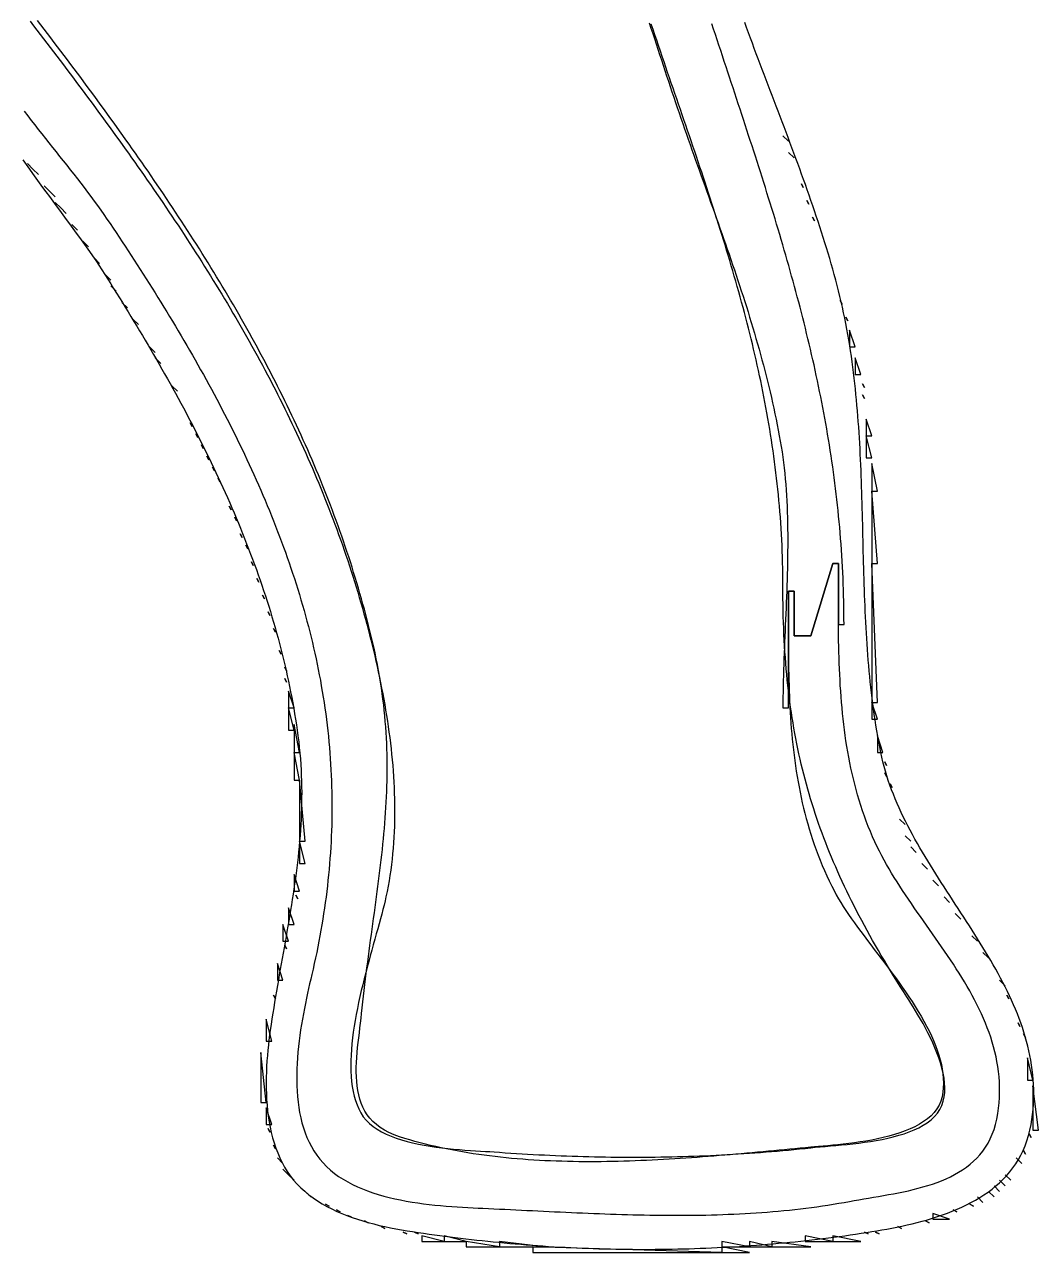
# Model space of a CAD drawing. Extents: x 0 to 2380, y 238 to 1416.
# Drawn here: x 1892.6 to 2075.1, y 248.7 to 469.7 of the extents above; entities that cross this region are included whole.
import ezdxf

# ---------------------------------------------------------------- set-up
doc = ezdxf.new("R2010")
doc.units = 0
doc.header["$MEASUREMENT"] = 0
for name, color, linetype in [('C117', 117, 'Continuous'), ('C157', 157, 'Continuous'), ('C167', 167, 'Continuous'), ('C18', 18, 'Continuous'), ('C187', 187, 'Continuous'), ('C197', 197, 'Continuous'), ('C250', 250, 'Continuous'), ('C251', 251, 'Continuous'), ('C252', 252, 'Continuous'), ('C253', 253, 'Continuous'), ('C254', 254, 'Continuous'), ('C27', 27, 'Continuous'), ('C39', 39, 'Continuous')]:
    doc.layers.add(name, color=color, linetype=linetype)

msp = doc.modelspace()

# ---------------------------------------------------------------- linework, layer by layer
at = {"layer": 'C117'}
for points in [[(1941.4, 312.98), (1941.73, 312.32), (1941.4, 312.98)], [(1936.07, 274.65), (1936.07, 271.65), (1937.07, 271.65), (1936.07, 274.65)]]:
    msp.add_lwpolyline(points, dxfattribs=at)
at = {"layer": 'C157'}
msp.add_lwpolyline([(2034.4, 434.99), (2034.73, 434.32), (2034.4, 434.99)], dxfattribs=at)
at = {"layer": 'C167'}
msp.add_lwpolyline([(1942.07, 322.65), (1942.07, 318.65), (1943.07, 318.65), (1942.07, 322.65)], dxfattribs=at)
at = {"layer": 'C18'}
for points in [[(2073.74, 271.65), (2073.89, 272.58), (2074.01, 273.5), (2074.1, 274.41), (2074.17, 275.32), (2074.21, 276.22), (2074.23, 277.11), (2074.22, 278), (2074.19, 278.89), (2074.14, 279.77), (2074.06, 280.64), (2073.96, 281.51), (2073.84, 282.37), (2073.7, 283.23), (2073.54, 284.09), (2073.36, 284.94), (2073.16, 285.78), (2072.94, 286.63), (2072.7, 287.46), (2072.45, 288.3), (2072.17, 289.13), (2071.89, 289.95), (2071.58, 290.77), (2071.27, 291.59), (2070.93, 292.41), (2070.59, 293.22), (2070.23, 294.03), (2069.85, 294.83), (2069.47, 295.64), (2069.07, 296.44), (2068.66, 297.24), (2068.25, 298.03), (2067.82, 298.83), (2067.38, 299.62), (2066.93, 300.41), (2066.48, 301.2), (2066.02, 301.98), (2065.55, 302.77), (2065.08, 303.55), (2064.59, 304.33), (2064.11, 305.11), (2063.62, 305.89), (2063.12, 306.67), (2062.63, 307.45), (2062.12, 308.23), (2061.62, 309), (2061.12, 309.78), (2060.61, 310.56), (2060.1, 311.33), (2059.6, 312.11), (2059.09, 312.88), (2058.59, 313.66), (2058.08, 314.44), (2057.58, 315.22), (2057.08, 316), (2056.59, 316.78), (2056.1, 317.56), (2055.61, 318.34), (2055.13, 319.12), (2054.66, 319.91), (2054.19, 320.69), (2053.73, 321.48), (2053.27, 322.27), (2052.83, 323.06), (2052.39, 323.85), (2051.96, 324.65), (2051.55, 325.45), (2051.14, 326.25), (2050.74, 327.05), (2050.36, 327.86), (2049.99, 328.67), (2049.63, 329.48), (2049.28, 330.3), (2048.95, 331.11), (2048.63, 331.94), (2048.33, 332.76), (2048.04, 333.59), (2047.77, 334.42), (2047.52, 335.26), (2047.28, 336.1), (2047.06, 336.95), (2046.86, 337.8), (2046.68, 338.65), (2046.49, 339.63), (2046.31, 340.61), (2046.14, 341.58), (2045.97, 342.56), (2045.81, 343.54), (2045.66, 344.51), (2045.52, 345.49), (2045.38, 346.47), (2045.25, 347.44), (2045.13, 348.42), (2045.01, 349.39), (2044.9, 350.37), (2044.8, 351.35), (2044.7, 352.32), (2044.61, 353.3), (2044.52, 354.27), (2044.44, 355.25), (2044.36, 356.23), (2044.29, 357.2), (2044.22, 358.18), (2044.16, 359.15), (2044.1, 360.13), (2044.04, 361.1), (2043.99, 362.08), (2043.94, 363.06), (2043.9, 364.03), (2043.85, 365.01), (2043.81, 365.98), (2043.78, 366.96), (2043.74, 367.93), (2043.71, 368.91), (2043.68, 369.88), (2043.65, 370.86), (2043.62, 371.84), (2043.59, 372.81), (2043.57, 373.79), (2043.54, 374.76), (2043.52, 375.74), (2043.5, 376.71), (2043.47, 377.69), (2043.45, 378.67), (2043.43, 379.64), (2043.4, 380.62), (2043.38, 381.59), (2043.35, 382.57), (2043.32, 383.55), (2043.3, 384.52), (2043.27, 385.5), (2043.23, 386.47), (2043.2, 387.45), (2043.16, 388.43), (2043.13, 389.4), (2043.09, 390.38), (2043.04, 391.36), (2043, 392.33), (2042.95, 393.31), (2042.89, 394.29), (2042.83, 395.26), (2042.77, 396.24), (2042.71, 397.22), (2042.64, 398.2), (2042.56, 399.17), (2042.49, 400.15), (2042.4, 401.13), (2042.31, 402.11), (2042.22, 403.09), (2042.12, 404.07), (2042.01, 405.04), (2041.9, 406.02), (2041.78, 407), (2041.66, 407.98), (2041.52, 408.96), (2041.39, 409.94), (2041.24, 410.92), (2041.09, 411.9), (2040.92, 412.88), (2040.76, 413.86), (2040.58, 414.84), (2040.39, 415.82), (2040.2, 416.8), (2040, 417.78), (2039.79, 418.76), (2039.57, 419.74), (2039.34, 420.72), (2039.1, 421.71), (2038.85, 422.69), (2038.59, 423.67), (2038.32, 424.65), (2038.05, 425.61), (2037.78, 426.57), (2037.49, 427.52), (2037.21, 428.48), (2036.92, 429.44), (2036.62, 430.39), (2036.32, 431.34), (2036.02, 432.3), (2035.71, 433.25), (2035.4, 434.2), (2035.08, 435.15), (2034.76, 436.1), (2034.44, 437.05), (2034.11, 438), (2033.78, 438.95), (2033.45, 439.89), (2033.11, 440.84), (2032.77, 441.79), (2032.43, 442.73), (2032.09, 443.68), (2031.74, 444.62), (2031.39, 445.57), (2031.04, 446.51), (2030.69, 447.45), (2030.34, 448.4), (2029.99, 449.34), (2029.63, 450.28), (2029.27, 451.22), (2028.92, 452.17), (2028.56, 453.11), (2028.2, 454.05), (2027.84, 454.99), (2027.48, 455.93), (2027.12, 456.87), (2026.77, 457.81), (2026.41, 458.75), (2026.05, 459.7), (2025.69, 460.64), (2025.34, 461.58), (2024.98, 462.52), (2024.63, 463.46), (2024.28, 464.4), (2023.92, 465.34), (2023.57, 466.28), (2023.23, 467.22), (2022.88, 468.17), (2022.54, 469.11), (2022.2, 470.05)], [(1892.27, 445.31), (1892.85, 444.48), (1893.43, 443.65), (1894.02, 442.82), (1894.62, 441.99), (1895.21, 441.16), (1895.82, 440.34), (1896.42, 439.52), (1897.03, 438.69), (1897.63, 437.87), (1898.24, 437.05), (1898.85, 436.23), (1899.46, 435.41), (1900.07, 434.59), (1900.67, 433.77), (1901.28, 432.95), (1901.87, 432.13), (1902.47, 431.31), (1903.06, 430.49), (1903.65, 429.66), (1904.23, 428.83), (1904.8, 428), (1905.37, 427.17), (1905.92, 426.33), (1906.47, 425.49), (1907.01, 424.65)], [(1907.01, 424.65), (1907.54, 423.82), (1908.07, 422.98), (1908.6, 422.14), (1909.12, 421.31), (1909.64, 420.46), (1910.17, 419.62), (1910.69, 418.78), (1911.21, 417.93), (1911.72, 417.08), (1912.24, 416.23), (1912.75, 415.38), (1913.27, 414.53), (1913.78, 413.67), (1914.28, 412.82), (1914.79, 411.96), (1915.29, 411.1), (1915.8, 410.24), (1916.3, 409.38), (1916.79, 408.51), (1917.29, 407.64), (1917.78, 406.78), (1918.27, 405.91), (1918.76, 405.03), (1919.24, 404.16), (1919.73, 403.28), (1920.21, 402.41), (1920.68, 401.53), (1921.16, 400.65), (1921.63, 399.77), (1922.09, 398.88), (1922.56, 398), (1923.02, 397.11), (1923.48, 396.22), (1923.93, 395.33), (1924.38, 394.44), (1924.83, 393.54), (1925.27, 392.64), (1925.71, 391.75), (1926.15, 390.85), (1926.58, 389.95), (1927.01, 389.04), (1927.43, 388.14), (1927.85, 387.23), (1928.26, 386.32), (1928.68, 385.41), (1929.08, 384.5), (1929.49, 383.59), (1929.88, 382.67), (1930.28, 381.76), (1930.67, 380.84), (1931.05, 379.92), (1931.43, 378.99), (1931.81, 378.07), (1932.18, 377.14), (1932.54, 376.22), (1932.9, 375.29), (1933.26, 374.36), (1933.61, 373.42), (1933.95, 372.49), (1934.29, 371.55), (1934.63, 370.62), (1934.95, 369.68), (1935.28, 368.73), (1935.6, 367.79), (1935.91, 366.85), (1936.21, 365.9), (1936.51, 364.95), (1936.81, 364), (1937.1, 363.05), (1937.38, 362.09), (1937.65, 361.14), (1937.92, 360.18), (1938.19, 359.22), (1938.44, 358.26), (1938.7, 357.3), (1938.94, 356.34), (1939.18, 355.37), (1939.41, 354.4), (1939.63, 353.43), (1939.85, 352.46), (1940.06, 351.49), (1940.27, 350.51), (1940.46, 349.54), (1940.65, 348.56), (1940.84, 347.58), (1941.01, 346.6), (1941.18, 345.61), (1941.34, 344.63), (1941.49, 343.64), (1941.64, 342.65)], [(1941.64, 342.65), (1941.78, 341.61), (1941.91, 340.58), (1942.02, 339.55), (1942.12, 338.52), (1942.21, 337.51), (1942.28, 336.49), (1942.34, 335.48), (1942.38, 334.48), (1942.41, 333.48), (1942.44, 332.48), (1942.45, 331.49), (1942.44, 330.5), (1942.43, 329.52), (1942.41, 328.53), (1942.38, 327.55), (1942.33, 326.58), (1942.28, 325.61), (1942.22, 324.63), (1942.15, 323.67), (1942.07, 322.7), (1941.98, 321.73), (1941.89, 320.77), (1941.79, 319.81), (1941.68, 318.85), (1941.56, 317.89), (1941.44, 316.93), (1941.32, 315.98), (1941.18, 315.02), (1941.04, 314.06), (1940.9, 313.11), (1940.75, 312.15), (1940.6, 311.19), (1940.45, 310.23), (1940.29, 309.28), (1940.13, 308.32), (1939.96, 307.36), (1939.79, 306.4), (1939.63, 305.43), (1939.45, 304.47), (1939.28, 303.5), (1939.11, 302.53), (1938.94, 301.56), (1938.76, 300.59), (1938.59, 299.62), (1938.42, 298.64), (1938.25, 297.66), (1938.07, 296.67), (1937.91, 295.68), (1937.74, 294.69), (1937.57, 293.69), (1937.41, 292.69), (1937.25, 291.69), (1937.1, 290.68), (1936.94, 289.67), (1936.8, 288.65)], [(1936.8, 288.65), (1936.68, 287.78), (1936.56, 286.88), (1936.46, 285.96), (1936.36, 285.03), (1936.28, 284.08), (1936.2, 283.12), (1936.14, 282.14), (1936.1, 281.16), (1936.07, 280.17), (1936.06, 279.17), (1936.07, 278.16), (1936.09, 277.16), (1936.14, 276.16), (1936.22, 275.15), (1936.31, 274.15), (1936.44, 273.16), (1936.59, 272.18), (1936.76, 271.2), (1936.97, 270.24), (1937.21, 269.29), (1937.48, 268.36), (1937.79, 267.44), (1938.13, 266.55), (1938.5, 265.67), (1938.92, 264.82), (1939.37, 264), (1939.86, 263.2), (1940.4, 262.43), (1940.98, 261.69), (1941.6, 260.99), (1942.28, 260.31), (1942.99, 259.66), (1943.74, 259.05), (1944.51, 258.47), (1945.31, 257.92), (1946.13, 257.41), (1946.98, 256.93), (1947.86, 256.48), (1948.75, 256.05), (1949.66, 255.66), (1950.59, 255.29), (1951.53, 254.94), (1952.48, 254.62), (1953.45, 254.32), (1954.43, 254.04), (1955.42, 253.78), (1956.41, 253.53), (1957.41, 253.31), (1958.41, 253.1), (1959.42, 252.9), (1960.42, 252.72), (1961.42, 252.55), (1962.42, 252.4), (1963.41, 252.25), (1964.4, 252.11), (1965.37, 251.97), (1966.34, 251.85), (1967.29, 251.72), (1968.23, 251.6), (1969.16, 251.49), (1970.07, 251.37), (1971.04, 251.25), (1972.02, 251.12), (1972.99, 251.01), (1973.97, 250.89), (1974.96, 250.78), (1975.94, 250.68), (1976.93, 250.58), (1977.91, 250.48), (1978.9, 250.38), (1979.9, 250.29), (1980.89, 250.2), (1981.88, 250.12), (1982.88, 250.04), (1983.88, 249.96), (1984.88, 249.89), (1985.88, 249.82), (1986.88, 249.75), (1987.88, 249.69), (1988.89, 249.63), (1989.89, 249.58), (1990.9, 249.53), (1991.91, 249.48), (1992.91, 249.44), (1993.92, 249.4), (1994.93, 249.36), (1995.94, 249.33), (1996.96, 249.3), (1997.97, 249.28), (1998.98, 249.26), (1999.99, 249.24), (2001.01, 249.23), (2002.02, 249.22), (2003.04, 249.21), (2004.05, 249.21), (2005.06, 249.21), (2006.08, 249.22), (2007.09, 249.23), (2008.11, 249.24), (2009.12, 249.25), (2010.14, 249.28), (2011.15, 249.3), (2012.17, 249.33), (2013.18, 249.36), (2014.19, 249.4), (2015.21, 249.44), (2016.22, 249.48), (2017.23, 249.53), (2018.24, 249.58), (2019.25, 249.63), (2020.26, 249.69), (2021.27, 249.75), (2022.28, 249.82), (2023.29, 249.89), (2024.29, 249.96), (2025.3, 250.04), (2026.3, 250.12), (2027.3, 250.21), (2028.3, 250.3), (2029.3, 250.39), (2030.3, 250.49), (2031.3, 250.59), (2032.29, 250.69), (2033.29, 250.8), (2034.28, 250.91), (2035.27, 251.03), (2036.26, 251.15), (2037.25, 251.27), (2038.23, 251.4), (2039.21, 251.53), (2040.2, 251.67), (2041.17, 251.81), (2042.15, 251.95), (2043.13, 252.1), (2044.1, 252.25), (2045.07, 252.41), (2045.95, 252.55), (2046.85, 252.71), (2047.75, 252.87), (2048.66, 253.04), (2049.57, 253.22), (2050.49, 253.41), (2051.41, 253.61), (2052.33, 253.83), (2053.25, 254.05), (2054.16, 254.29), (2055.08, 254.55), (2055.99, 254.82), (2056.89, 255.1), (2057.78, 255.41), (2058.67, 255.73), (2059.54, 256.07), (2060.41, 256.42), (2061.26, 256.8), (2062.09, 257.2), (2062.91, 257.62), (2063.71, 258.06), (2064.5, 258.52), (2065.26, 259.01), (2066, 259.52), (2066.72, 260.06), (2067.41, 260.62), (2068.08, 261.21), (2068.71, 261.83), (2069.32, 262.47), (2069.91, 263.15), (2070.45, 263.85), (2070.97, 264.58), (2071.45, 265.35), (2071.9, 266.15), (2072.3, 266.98), (2072.67, 267.84), (2073, 268.74), (2073.29, 269.68), (2073.54, 270.64), (2073.74, 271.65)]]:
    msp.add_lwpolyline(points, dxfattribs=at)
at = {"layer": 'C187'}
msp.add_lwpolyline([(2044.07, 395.65), (2044.07, 391.65), (2045.07, 391.65), (2044.07, 395.65)], dxfattribs=at)
at = {"layer": 'C197'}
msp.add_lwpolyline([(1946.73, 257.32), (1947.4, 256.98), (1946.73, 257.32)], dxfattribs=at)
at = {"layer": 'C250'}
for points in [[(1893.58, 470.24), (1894.18, 469.45), (1894.79, 468.67), (1895.39, 467.88), (1895.99, 467.1), (1896.58, 466.31), (1897.18, 465.53), (1897.78, 464.74), (1898.38, 463.95), (1898.97, 463.17), (1899.57, 462.38), (1900.16, 461.59), (1900.76, 460.8), (1901.35, 460.01), (1901.94, 459.22), (1902.53, 458.43), (1903.12, 457.64), (1903.71, 456.85), (1904.3, 456.05), (1904.89, 455.26), (1905.47, 454.47), (1906.06, 453.67), (1906.64, 452.87), (1907.22, 452.08), (1907.8, 451.28), (1908.38, 450.48), (1908.96, 449.69), (1909.54, 448.89), (1910.11, 448.09), (1910.69, 447.29), (1911.26, 446.48), (1911.83, 445.68), (1912.4, 444.88), (1912.97, 444.07), (1913.53, 443.27), (1914.1, 442.46), (1914.66, 441.65), (1915.22, 440.85), (1915.78, 440.04), (1916.34, 439.23), (1916.89, 438.41), (1917.45, 437.6), (1918, 436.79), (1918.55, 435.97), (1919.1, 435.16), (1919.64, 434.34), (1920.19, 433.52), (1920.73, 432.7), (1921.27, 431.88), (1921.8, 431.06), (1922.34, 430.24), (1922.87, 429.41), (1923.4, 428.59), (1923.93, 427.76), (1924.46, 426.93), (1924.98, 426.1), (1925.5, 425.27), (1926.02, 424.44), (1926.54, 423.61), (1927.05, 422.77), (1927.56, 421.94), (1928.07, 421.1), (1928.58, 420.26), (1929.08, 419.42), (1929.58, 418.58), (1930.08, 417.73), (1930.57, 416.89), (1931.07, 416.04), (1931.56, 415.19), (1932.04, 414.34), (1932.53, 413.49), (1933.01, 412.64), (1933.49, 411.78), (1933.96, 410.92), (1934.43, 410.07), (1934.9, 409.21), (1935.37, 408.34), (1935.83, 407.48), (1936.29, 406.62), (1936.75, 405.75), (1937.2, 404.88), (1937.65, 404.01), (1938.09, 403.14), (1938.54, 402.26), (1938.98, 401.39), (1939.41, 400.51), (1939.85, 399.63), (1940.28, 398.75), (1940.7, 397.86), (1941.12, 396.98), (1941.54, 396.09), (1941.96, 395.2), (1942.37, 394.31), (1942.78, 393.41), (1943.18, 392.52), (1943.58, 391.62), (1943.98, 390.72), (1944.37, 389.82), (1944.76, 388.91), (1945.14, 388.01), (1945.52, 387.1), (1945.9, 386.19), (1946.27, 385.28), (1946.64, 384.36), (1947, 383.44), (1947.36, 382.52), (1947.72, 381.6), (1948.07, 380.68), (1948.42, 379.75), (1948.76, 378.82), (1949.1, 377.89), (1949.44, 376.96), (1949.77, 376.02), (1950.09, 375.08), (1950.42, 374.14), (1950.73, 373.2), (1951.05, 372.25), (1951.35, 371.3), (1951.66, 370.35), (1951.96, 369.4), (1952.25, 368.44), (1952.54, 367.48), (1952.82, 366.52), (1953.1, 365.56), (1953.38, 364.59), (1953.65, 363.62), (1953.92, 362.65), (1954.17, 361.72), (1954.41, 360.78), (1954.66, 359.84), (1954.9, 358.89), (1955.13, 357.94), (1955.36, 356.98), (1955.59, 356.02), (1955.81, 355.06), (1956.03, 354.1), (1956.24, 353.13), (1956.45, 352.15), (1956.65, 351.18), (1956.84, 350.2), (1957.03, 349.22), (1957.22, 348.24), (1957.39, 347.25), (1957.56, 346.27), (1957.72, 345.28), (1957.88, 344.29), (1958.02, 343.29), (1958.16, 342.3), (1958.3, 341.31), (1958.42, 340.31), (1958.53, 339.31), (1958.64, 338.31), (1958.74, 337.32), (1958.83, 336.32), (1958.91, 335.32), (1958.98, 334.32), (1959.03, 333.32), (1959.08, 332.32), (1959.12, 331.32), (1959.15, 330.32), (1959.17, 329.33), (1959.18, 328.33), (1959.17, 327.34), (1959.16, 326.34), (1959.13, 325.35), (1959.09, 324.36), (1959.04, 323.37), (1958.98, 322.38), (1958.9, 321.4), (1958.81, 320.41), (1958.71, 319.43), (1958.6, 318.46), (1958.47, 317.48), (1958.32, 316.51), (1958.17, 315.54), (1958, 314.57), (1957.81, 313.61), (1957.61, 312.65)], [(2051.37, 294.65), (2050.76, 295.6), (2050.17, 296.54), (2049.58, 297.48), (2049, 298.41), (2048.43, 299.33), (2047.88, 300.26), (2047.33, 301.17), (2046.78, 302.09), (2046.25, 302.99), (2045.73, 303.9), (2045.22, 304.8), (2044.71, 305.7), (2044.22, 306.59), (2043.73, 307.49), (2043.25, 308.38), (2042.78, 309.26), (2042.32, 310.15), (2041.87, 311.03), (2041.43, 311.91), (2041, 312.79), (2040.57, 313.66), (2040.15, 314.54), (2039.74, 315.41), (2039.34, 316.29), (2038.95, 317.16), (2038.57, 318.03), (2038.19, 318.9), (2037.83, 319.77), (2037.47, 320.64), (2037.12, 321.51), (2036.78, 322.39), (2036.44, 323.26), (2036.12, 324.13), (2035.8, 325.01), (2035.49, 325.88), (2035.19, 326.76), (2034.89, 327.64), (2034.61, 328.52), (2034.33, 329.4), (2034.06, 330.28), (2033.79, 331.17), (2033.54, 332.06), (2033.29, 332.95), (2033.05, 333.85), (2032.82, 334.75), (2032.59, 335.65), (2032.37, 336.55), (2032.16, 337.46), (2031.96, 338.38), (2031.76, 339.29), (2031.58, 340.22), (2031.39, 341.14), (2031.22, 342.07), (2031.05, 343.01), (2030.89, 343.95), (2030.74, 344.9), (2030.59, 345.85), (2030.46, 346.81), (2030.32, 347.78), (2030.2, 348.75), (2030.08, 349.73), (2029.97, 350.71), (2029.86, 351.7), (2029.77, 352.7), (2029.67, 353.7), (2029.59, 354.72), (2029.51, 355.74), (2029.44, 356.77), (2029.37, 357.8), (2029.32, 358.85), (2029.26, 359.9), (2029.22, 360.96), (2029.18, 362.03), (2029.14, 363.11), (2029.12, 364.2), (2029.09, 365.3), (2029.08, 366.41), (2029.07, 367.52), (2029.07, 368.65), (2029.06, 369.7), (2029.05, 370.74), (2029.04, 371.78), (2029.01, 372.82), (2028.99, 373.85), (2028.95, 374.88), (2028.91, 375.91), (2028.86, 376.93), (2028.81, 377.95), (2028.75, 378.97), (2028.68, 379.98), (2028.61, 380.99), (2028.53, 382), (2028.44, 383.01), (2028.36, 384.01), (2028.26, 385.01), (2028.16, 386.01), (2028.05, 387.01), (2027.94, 388), (2027.82, 388.99), (2027.7, 389.98), (2027.57, 390.96), (2027.44, 391.95), (2027.3, 392.93), (2027.16, 393.91), (2027.01, 394.88), (2026.86, 395.86), (2026.7, 396.83), (2026.54, 397.8), (2026.37, 398.77), (2026.2, 399.74), (2026.02, 400.7), (2025.84, 401.66), (2025.66, 402.63), (2025.47, 403.59), (2025.27, 404.54), (2025.07, 405.5), (2024.87, 406.45), (2024.66, 407.41), (2024.45, 408.36), (2024.24, 409.31), (2024.02, 410.26), (2023.8, 411.21), (2023.57, 412.16), (2023.34, 413.1), (2023.11, 414.05), (2022.87, 414.99), (2022.63, 415.93), (2022.39, 416.87), (2022.14, 417.81), (2021.89, 418.75), (2021.64, 419.69), (2021.38, 420.63), (2021.12, 421.57), (2020.86, 422.51), (2020.59, 423.44), (2020.32, 424.38), (2020.05, 425.31), (2019.78, 426.25), (2019.5, 427.18), (2019.22, 428.12), (2018.94, 429.05), (2018.65, 429.99), (2018.37, 430.92), (2018.08, 431.86), (2017.79, 432.79), (2017.49, 433.72), (2017.2, 434.66), (2016.9, 435.59), (2016.6, 436.52), (2016.3, 437.46), (2015.99, 438.39), (2015.69, 439.33), (2015.38, 440.26), (2015.07, 441.2), (2014.76, 442.14), (2014.45, 443.07), (2014.14, 444.01), (2013.82, 444.95), (2013.5, 445.89), (2013.19, 446.83), (2012.87, 447.77), (2012.55, 448.71), (2012.23, 449.65), (2011.91, 450.59), (2011.58, 451.54), (2011.26, 452.48), (2010.94, 453.43), (2010.61, 454.38), (2010.29, 455.32), (2009.96, 456.27), (2009.63, 457.23), (2009.31, 458.18), (2008.98, 459.13), (2008.65, 460.09), (2008.32, 461.04), (2007.99, 462), (2007.67, 462.96), (2007.34, 463.93), (2007.01, 464.89), (2006.68, 465.86), (2006.35, 466.82), (2006.03, 467.79), (2005.7, 468.76), (2005.37, 469.74)], [(2032.4, 440.99), (2032.73, 440.32), (2032.4, 440.99)], [(1897.07, 439.65), (1898.07, 438.65), (1897.07, 439.65)], [(2033.4, 437.99), (2033.73, 437.32), (2033.4, 437.99)], [(1907.07, 424.65), (1908.07, 423.65), (1907.07, 424.65)], [(2039.4, 419.99), (2039.73, 419.32), (2039.4, 419.99)], [(2040.4, 416.98), (2040.73, 416.32), (2040.4, 416.98)], [(1915.07, 411.65), (1916.07, 410.65), (1915.07, 411.65)], [(1919.07, 404.65), (1920.07, 403.65), (1919.07, 404.65)], [(1939.4, 353.98), (1939.73, 353.32), (1939.4, 353.98)], [(1940.07, 349.65), (1940.07, 346.65), (1941.07, 346.65), (1940.07, 349.65)], [(2045.07, 347.65), (2045.07, 344.65), (2046.07, 344.65), (2045.07, 347.65)], [(2047.4, 334.98), (2047.73, 334.32), (2047.4, 334.98)], [(2051.07, 323.65), (2052.07, 322.65), (2051.07, 323.65)], [(2052.07, 321.65), (2053.07, 320.65), (2052.07, 321.65)], [(1957.61, 312.65), (1957.45, 311.92), (1957.27, 311.16), (1957.07, 310.36), (1956.85, 309.54), (1956.63, 308.68), (1956.39, 307.8), (1956.14, 306.9), (1955.88, 305.97), (1955.61, 305.01), (1955.34, 304.04), (1955.07, 303.05), (1954.79, 302.05), (1954.52, 301.03), (1954.24, 300), (1953.97, 298.95), (1953.7, 297.9), (1953.43, 296.84), (1953.18, 295.77), (1952.93, 294.7), (1952.7, 293.63), (1952.47, 292.56), (1952.26, 291.49), (1952.07, 290.42), (1951.89, 289.36), (1951.74, 288.3), (1951.6, 287.25), (1951.48, 286.22), (1951.39, 285.19), (1951.33, 284.18), (1951.29, 283.18), (1951.28, 282.21), (1951.3, 281.25), (1951.35, 280.31), (1951.43, 279.39), (1951.55, 278.5), (1951.71, 277.63), (1951.9, 276.8), (1952.14, 275.99), (1952.41, 275.21), (1952.73, 274.47), (1953.1, 273.76), (1953.53, 273.07), (1954.05, 272.44), (1954.65, 271.85), (1955.31, 271.31), (1956.03, 270.81), (1956.82, 270.35), (1957.65, 269.93), (1958.53, 269.55), (1959.46, 269.2), (1960.42, 268.89), (1961.41, 268.61), (1962.42, 268.36), (1963.46, 268.13), (1964.51, 267.93), (1965.57, 267.76), (1966.64, 267.6), (1967.7, 267.47), (1968.76, 267.35), (1969.8, 267.25), (1970.83, 267.16), (1971.83, 267.08), (1972.81, 267.01), (1973.75, 266.95), (1974.65, 266.9), (1975.51, 266.84), (1976.32, 266.79), (1977.07, 266.74), (1978.08, 266.67), (1979.09, 266.6), (1980.1, 266.53), (1981.1, 266.46), (1982.11, 266.4), (1983.12, 266.34), (1984.12, 266.29), (1985.12, 266.24), (1986.13, 266.19), (1987.13, 266.14), (1988.13, 266.09), (1989.13, 266.05), (1990.13, 266.01), (1991.13, 265.98), (1992.13, 265.95), (1993.13, 265.92), (1994.13, 265.89), (1995.13, 265.87), (1996.13, 265.85), (1997.13, 265.83), (1998.12, 265.82), (1999.12, 265.81), (2000.12, 265.8), (2001.11, 265.79), (2002.11, 265.79), (2003.1, 265.79), (2004.1, 265.8), (2005.1, 265.81), (2006.09, 265.82), (2007.09, 265.83), (2008.08, 265.85), (2009.08, 265.87), (2010.07, 265.89), (2011.07, 265.92), (2012.07, 265.95), (2013.06, 265.99), (2014.06, 266.02), (2015.05, 266.06), (2016.05, 266.11), (2017.05, 266.15), (2018.04, 266.21), (2019.04, 266.26), (2020.04, 266.32), (2021.04, 266.38), (2022.04, 266.44), (2023.04, 266.51), (2024.04, 266.58), (2025.04, 266.66), (2026.04, 266.73), (2027.04, 266.82), (2028.04, 266.9), (2029.04, 266.99), (2030.05, 267.08), (2031.05, 267.18), (2032.06, 267.28), (2033.06, 267.38), (2034.07, 267.49), (2034.9, 267.57), (2035.77, 267.65), (2036.68, 267.74), (2037.63, 267.82), (2038.61, 267.91), (2039.61, 268), (2040.63, 268.1), (2041.66, 268.22), (2042.71, 268.34), (2043.76, 268.48), (2044.82, 268.64), (2045.87, 268.81), (2046.91, 269), (2047.93, 269.22), (2048.94, 269.46), (2049.92, 269.73), (2050.88, 270.02), (2051.8, 270.35), (2052.69, 270.7), (2053.53, 271.1), (2054.32, 271.53), (2055.06, 272), (2055.75, 272.51), (2056.38, 273.09), (2056.91, 273.71), (2057.34, 274.39), (2057.68, 275.1), (2057.94, 275.85), (2058.11, 276.64), (2058.2, 277.46), (2058.23, 278.3), (2058.18, 279.16), (2058.08, 280.04), (2057.92, 280.94), (2057.7, 281.84), (2057.44, 282.76), (2057.14, 283.67), (2056.8, 284.59), (2056.43, 285.5), (2056.04, 286.4), (2055.62, 287.29), (2055.18, 288.16), (2054.74, 289.01), (2054.29, 289.84), (2053.83, 290.64), (2053.38, 291.41), (2052.94, 292.15), (2052.52, 292.84), (2052.11, 293.49), (2051.72, 294.1), (2051.37, 294.65)], [(1939.4, 303.98), (1939.73, 303.32), (1939.4, 303.98)], [(1937.4, 294.98), (1937.73, 294.32), (1937.4, 294.98)], [(2069.4, 294.98), (2069.73, 294.32), (2069.4, 294.98)], [(1936.07, 290.65), (1936.07, 286.65), (1937.07, 286.65), (1936.07, 290.65)], [(2071.4, 289.98), (2071.73, 289.32), (2071.4, 289.98)], [(2073.07, 283.65), (2073.07, 279.65), (2074.07, 279.65), (2073.07, 283.65)], [(1940.07, 262.65), (1941.07, 261.65), (1940.07, 262.65)], [(1948.73, 256.32), (1949.4, 255.98), (1948.73, 256.32)], [(2043.73, 252.32), (2044.4, 251.98), (2043.73, 252.32)], [(1968.07, 251.65), (1968.07, 250.65), (1972.07, 250.65), (1968.07, 251.65)], [(1978.07, 250.65), (1978.07, 249.65), (1986.07, 249.65), (1978.07, 250.65)], [(2023.07, 250.65), (2023.07, 249.65), (2027.07, 249.65), (2023.07, 250.65)], [(2033.07, 251.65), (2033.07, 250.65), (2038.07, 250.65), (2033.07, 251.65)]]:
    msp.add_lwpolyline(points, dxfattribs=at)
at = {"layer": 'C251'}
for points in [[(2030.07, 446.65), (2031.07, 445.65), (2030.07, 446.65)], [(1894.07, 443.65), (1895.07, 442.65), (1894.07, 443.65)], [(1899.07, 436.65), (1900.07, 435.65), (1899.07, 436.65)], [(1901.07, 433.65), (1902.07, 432.65), (1901.07, 433.65)], [(1903.07, 430.65), (1904.07, 429.65), (1903.07, 430.65)], [(1905.07, 427.65), (1906.07, 426.65), (1905.07, 427.65)], [(1908.07, 422.65), (1909.07, 421.65), (1908.07, 422.65)], [(1910.07, 419.65), (1911.07, 418.65), (1910.07, 419.65)], [(1912.07, 416.65), (1913.07, 415.65), (1912.07, 416.65)], [(1916.07, 409.65), (1917.07, 408.65), (1916.07, 409.65)], [(2042.07, 409.65), (2042.07, 406.65), (2043.07, 406.65), (2042.07, 409.65)], [(2043.4, 402.98), (2043.73, 402.32), (2043.4, 402.98)], [(2045.07, 385.65), (2045.07, 372.65), (2046.07, 372.65), (2045.07, 385.65)], [(1937.4, 360.98), (1937.73, 360.32), (1937.4, 360.98)], [(1938.4, 356.98), (1938.73, 356.32), (1938.4, 356.98)], [(1941.07, 343.65), (1941.07, 338.65), (1942.07, 338.65), (1941.07, 343.65)], [(1942.07, 333.65), (1942.07, 322.65), (1943.07, 322.65), (1942.07, 333.65)], [(2058.07, 312.65), (2059.07, 311.65), (2058.07, 312.65)], [(1940.07, 310.65), (1940.07, 307.65), (1941.07, 307.65), (1940.07, 310.65)], [(2060.07, 309.65), (2061.07, 308.65), (2060.07, 309.65)], [(1938.07, 300.65), (1938.07, 297.65), (1939.07, 297.65), (1938.07, 300.65)], [(2065.07, 302.65), (2066.07, 301.65), (2065.07, 302.65)], [(2072.4, 287.98), (2072.73, 287.32), (2072.4, 287.98)], [(1938.07, 265.65), (1939.07, 264.65), (1938.07, 265.65)], [(2071.07, 265.65), (2072.07, 264.65), (2071.07, 265.65)], [(2068.07, 261.65), (2069.07, 260.65), (2068.07, 261.65)], [(2069.07, 262.65), (2070.07, 261.65), (2069.07, 262.65)], [(1943.07, 259.65), (1944.07, 258.65), (1943.07, 259.65)], [(2064.07, 258.65), (2065.07, 257.65), (2064.07, 258.65)], [(1950.73, 255.32), (1951.4, 254.98), (1950.73, 255.32)], [(1953.73, 254.32), (1954.4, 253.98), (1953.73, 254.32)], [(2056.07, 255.65), (2056.07, 254.65), (2059.07, 254.65), (2056.07, 255.65)], [(2059.73, 256.32), (2060.4, 255.98), (2059.73, 256.32)], [(1956.73, 253.32), (1957.4, 252.98), (1956.73, 253.32)], [(1962.73, 252.32), (1963.4, 251.98), (1962.73, 252.32)], [(2049.73, 253.32), (2050.4, 252.98), (2049.73, 253.32)]]:
    msp.add_lwpolyline(points, dxfattribs=at)
at = {"layer": 'C252'}
for points in [[(2029.07, 449.65), (2030.07, 448.65), (2029.07, 449.65)], [(1893.07, 444.65), (1894.07, 443.65), (1893.07, 444.65)], [(1896.07, 440.65), (1897.07, 439.65), (1896.07, 440.65)], [(1898.07, 437.65), (1899.07, 436.65), (1898.07, 437.65)], [(2041.07, 414.65), (2041.07, 411.65), (2042.07, 411.65), (2041.07, 414.65)], [(2044.07, 398.65), (2044.07, 395.65), (2045.07, 395.65), (2044.07, 398.65)], [(1930.4, 380.98), (1930.73, 380.32), (1930.4, 380.98)], [(1932.4, 375.98), (1932.73, 375.32), (1932.4, 375.98)], [(1933.4, 372.98), (1933.73, 372.32), (1933.4, 372.98)], [(1935.4, 366.98), (1935.73, 366.32), (1935.4, 366.98)], [(1936.4, 363.98), (1936.73, 363.32), (1936.4, 363.98)], [(1939.4, 351.98), (1939.73, 351.32), (1939.4, 351.98)], [(2046.07, 341.65), (2046.07, 338.65), (2047.07, 338.65), (2046.07, 341.65)], [(2047.4, 336.98), (2047.73, 336.32), (2047.4, 336.98)], [(2048.4, 332.98), (2048.73, 332.32), (2048.4, 332.98)], [(2050.07, 326.65), (2051.07, 325.65), (2050.07, 326.65)], [(2054.07, 318.65), (2055.07, 317.65), (2054.07, 318.65)], [(1941.07, 316.65), (1941.07, 313.65), (1942.07, 313.65), (1941.07, 316.65)], [(2056.07, 315.65), (2057.07, 314.65), (2056.07, 315.65)], [(2063.07, 305.65), (2064.07, 304.65), (2063.07, 305.65)], [(2068.07, 297.65), (2069.07, 296.65), (2068.07, 297.65)], [(1935.07, 284.65), (1935.07, 275.65), (1936.07, 275.65), (1935.07, 284.65)], [(1936.4, 270.98), (1936.73, 270.32), (1936.4, 270.98)], [(2073.4, 269.98), (2073.73, 269.32), (2073.4, 269.98)], [(1937.4, 267.98), (1937.73, 267.32), (1937.4, 267.98)], [(1939.07, 263.65), (1940.07, 262.65), (1939.07, 263.65)], [(2066.07, 259.65), (2067.07, 258.65), (2066.07, 259.65)], [(2067.07, 260.65), (2068.07, 259.65), (2067.07, 260.65)], [(1960.73, 252.32), (1961.4, 251.98), (1960.73, 252.32)], [(2045.73, 252.32), (2046.4, 251.98), (2045.73, 252.32)], [(1964.07, 251.65), (1964.07, 250.65), (1968.07, 250.65), (1964.07, 251.65)], [(2027.07, 250.65), (2027.07, 249.65), (2034.07, 249.65), (2027.07, 250.65)], [(1984.07, 249.65), (1984.07, 248.65), (2018.07, 248.65), (1984.07, 249.65)]]:
    msp.add_lwpolyline(points, dxfattribs=at)
at = {"layer": 'C253'}
for points in [[(2043.4, 404.98), (2043.73, 404.32), (2043.4, 404.98)], [(1922.4, 397.98), (1922.73, 397.32), (1922.4, 397.98)], [(1923.4, 395.98), (1923.73, 395.32), (1923.4, 395.98)], [(1924.4, 393.98), (1924.73, 393.32), (1924.4, 393.98)], [(1925.4, 391.98), (1925.73, 391.32), (1925.4, 391.98)], [(1926.4, 389.98), (1926.73, 389.32), (1926.4, 389.98)], [(2045.07, 390.65), (2045.07, 385.65), (2046.07, 385.65), (2045.07, 390.65)], [(1927.4, 387.98), (1927.73, 387.32), (1927.4, 387.98)], [(1929.4, 382.98), (1929.73, 382.32), (1929.4, 382.98)], [(1931.4, 377.98), (1931.73, 377.32), (1931.4, 377.98)], [(2045.07, 372.65), (2045.07, 347.65), (2046.07, 347.65), (2045.07, 372.65)], [(1934.4, 369.98), (1934.73, 369.32), (1934.4, 369.98)], [(1939.07, 307.65), (1939.07, 304.65), (1940.07, 304.65), (1939.07, 307.65)], [(2074.07, 278.65), (2074.07, 270.65), (2075.07, 270.65), (2074.07, 278.65)], [(2072.4, 266.98), (2072.73, 266.32), (2072.4, 266.98)], [(2062.73, 257.32), (2063.4, 256.98), (2062.73, 257.32)], [(2054.73, 254.32), (2055.4, 253.98), (2054.73, 254.32)], [(1972.07, 250.65), (1972.07, 249.65), (1978.07, 249.65), (1972.07, 250.65)], [(2038.07, 251.65), (2038.07, 250.65), (2043.07, 250.65), (2038.07, 251.65)]]:
    msp.add_lwpolyline(points, dxfattribs=at)
at = {"layer": 'C254'}
for points in [[(1940.07, 346.65), (1940.07, 342.65), (1941.07, 342.65), (1940.07, 346.65)], [(1941.07, 338.65), (1941.07, 333.65), (1942.07, 333.65), (1941.07, 338.65)], [(2018.07, 249.65), (2018.07, 248.65), (2023.07, 248.65), (2018.07, 249.65)]]:
    msp.add_lwpolyline(points, dxfattribs=at)
at = {"layer": 'C27'}
msp.add_lwpolyline([(2018.07, 250.65), (2018.07, 249.65), (2023.07, 249.65), (2018.07, 250.65)], dxfattribs=at)
at = {"layer": 'C39'}
for points in [[(2057.71, 276.67), (2057.49, 275.9), (2057.18, 275.17), (2056.78, 274.49), (2056.29, 273.85), (2055.73, 273.26), (2055.1, 272.71), (2054.4, 272.2), (2053.64, 271.72), (2052.82, 271.28), (2051.96, 270.88), (2051.06, 270.51), (2050.11, 270.17), (2049.14, 269.86), (2048.14, 269.58), (2047.12, 269.32), (2046.09, 269.09), (2045.05, 268.88), (2044.01, 268.7), (2042.97, 268.53), (2041.94, 268.38), (2040.93, 268.25), (2039.93, 268.13), (2038.97, 268.03), (2038.04, 267.93), (2037.14, 267.85), (2036.29, 267.77), (2035.49, 267.7), (2034.75, 267.64), (2034.07, 267.58), (2033.13, 267.49), (2032.19, 267.4), (2031.24, 267.31), (2030.3, 267.22), (2029.34, 267.13), (2028.38, 267.04), (2027.42, 266.95), (2026.46, 266.86), (2025.49, 266.77), (2024.51, 266.68), (2023.54, 266.59), (2022.56, 266.5), (2021.58, 266.41), (2020.59, 266.33), (2019.6, 266.24), (2018.61, 266.16), (2017.62, 266.07), (2016.62, 265.99), (2015.62, 265.91), (2014.62, 265.84), (2013.62, 265.76), (2012.61, 265.69), (2011.61, 265.62), (2010.6, 265.55), (2009.59, 265.49), (2008.58, 265.43), (2007.56, 265.37), (2006.55, 265.31), (2005.54, 265.26), (2004.52, 265.22), (2003.5, 265.17), (2002.49, 265.13), (2001.47, 265.1), (2000.45, 265.06), (1999.43, 265.04), (1998.42, 265.01), (1997.4, 265), (1996.38, 264.98), (1995.36, 264.98), (1994.35, 264.97), (1993.33, 264.98), (1992.31, 264.98), (1991.3, 265), (1990.29, 265.02), (1989.27, 265.05), (1988.26, 265.08), (1987.25, 265.12), (1986.24, 265.16), (1985.24, 265.21), (1984.23, 265.27), (1983.23, 265.34), (1982.23, 265.41), (1981.23, 265.49), (1980.23, 265.58), (1979.24, 265.68), (1978.24, 265.78), (1977.26, 265.89), (1976.27, 266.01), (1975.29, 266.14), (1974.31, 266.28), (1973.33, 266.42), (1972.36, 266.58), (1971.39, 266.74), (1970.42, 266.91), (1969.46, 267.09), (1968.5, 267.28), (1967.54, 267.48), (1966.59, 267.7), (1965.65, 267.92), (1964.71, 268.15), (1963.77, 268.39), (1962.84, 268.64), (1961.91, 268.9), (1960.99, 269.17), (1960.07, 269.46), (1959.07, 269.81), (1958.16, 270.21), (1957.33, 270.65), (1956.57, 271.13), (1955.89, 271.65), (1955.28, 272.21), (1954.74, 272.81), (1954.26, 273.44), (1953.84, 274.1), (1953.48, 274.79), (1953.18, 275.51), (1952.92, 276.25), (1952.72, 277.02), (1952.55, 277.8), (1952.43, 278.61), (1952.35, 279.43), (1952.3, 280.27), (1952.28, 281.13), (1952.28, 281.99), (1952.32, 282.86), (1952.37, 283.74), (1952.44, 284.63), (1952.52, 285.52), (1952.62, 286.41), (1952.72, 287.3), (1952.83, 288.18), (1952.94, 289.06), (1953.05, 289.93), (1953.15, 290.8), (1953.24, 291.65), (1953.35, 292.7), (1953.46, 293.75), (1953.58, 294.79), (1953.7, 295.82), (1953.82, 296.85), (1953.94, 297.87), (1954.07, 298.89), (1954.2, 299.9), (1954.33, 300.9), (1954.46, 301.9), (1954.59, 302.9), (1954.73, 303.89), (1954.86, 304.87), (1954.99, 305.86), (1955.13, 306.83), (1955.26, 307.81), (1955.4, 308.78), (1955.53, 309.75), (1955.66, 310.71), (1955.79, 311.67), (1955.92, 312.63), (1956.05, 313.59), (1956.17, 314.54), (1956.3, 315.5), (1956.42, 316.45), (1956.53, 317.4), (1956.65, 318.34), (1956.76, 319.29), (1956.87, 320.24), (1956.97, 321.18), (1957.07, 322.13), (1957.16, 323.07), (1957.25, 324.01), (1957.33, 324.96), (1957.41, 325.9), (1957.48, 326.85), (1957.55, 327.8), (1957.61, 328.74), (1957.66, 329.69), (1957.71, 330.64), (1957.75, 331.59), (1957.78, 332.55), (1957.81, 333.5), (1957.82, 334.46), (1957.83, 335.42), (1957.83, 336.39), (1957.83, 337.35), (1957.81, 338.32), (1957.78, 339.3), (1957.75, 340.27), (1957.7, 341.26), (1957.65, 342.24), (1957.58, 343.23), (1957.5, 344.22), (1957.42, 345.22), (1957.32, 346.23), (1957.21, 347.23), (1957.08, 348.25), (1956.95, 349.27), (1956.8, 350.29), (1956.65, 351.32), (1956.47, 352.36), (1956.29, 353.41), (1956.09, 354.46), (1955.88, 355.51), (1955.66, 356.58), (1955.42, 357.65), (1955.19, 358.62), (1954.96, 359.59), (1954.72, 360.56), (1954.48, 361.52), (1954.24, 362.49), (1953.99, 363.45), (1953.73, 364.41), (1953.47, 365.36), (1953.2, 366.32), (1952.93, 367.27), (1952.66, 368.22), (1952.38, 369.16), (1952.09, 370.11), (1951.8, 371.05), (1951.51, 371.99), (1951.21, 372.93), (1950.91, 373.87), (1950.6, 374.8), (1950.29, 375.74), (1949.97, 376.67), (1949.65, 377.6), (1949.32, 378.52), (1948.99, 379.45), (1948.66, 380.37), (1948.32, 381.29), (1947.98, 382.21), (1947.63, 383.13), (1947.28, 384.04), (1946.92, 384.95), (1946.56, 385.86), (1946.2, 386.77), (1945.83, 387.68), (1945.46, 388.58), (1945.08, 389.49), (1944.7, 390.39), (1944.32, 391.29), (1943.93, 392.19), (1943.54, 393.08), (1943.14, 393.98), (1942.74, 394.87), (1942.34, 395.76), (1941.93, 396.65), (1941.52, 397.54), (1941.11, 398.42), (1940.69, 399.31), (1940.27, 400.19), (1939.84, 401.07), (1939.41, 401.95), (1938.98, 402.82), (1938.54, 403.7), (1938.1, 404.57), (1937.66, 405.45), (1937.22, 406.32), (1936.77, 407.19), (1936.31, 408.05), (1935.86, 408.92), (1935.4, 409.78), (1934.94, 410.65), (1934.47, 411.51), (1934, 412.37), (1933.53, 413.23), (1933.06, 414.08), (1932.58, 414.94), (1932.1, 415.79), (1931.61, 416.64), (1931.13, 417.5), (1930.64, 418.34), (1930.15, 419.19), (1929.65, 420.04), (1929.15, 420.89), (1928.65, 421.73), (1928.15, 422.57), (1927.64, 423.41), (1927.13, 424.25), (1926.62, 425.09), (1926.11, 425.93), (1925.59, 426.77), (1925.07, 427.6), (1924.55, 428.43), (1924.03, 429.27), (1923.5, 430.1), (1922.97, 430.93), (1922.44, 431.76), (1921.91, 432.58), (1921.37, 433.41), (1920.84, 434.24), (1920.3, 435.06), (1919.76, 435.88), (1919.21, 436.7), (1918.66, 437.53), (1918.12, 438.35), (1917.57, 439.16), (1917.01, 439.98), (1916.46, 440.8), (1915.9, 441.61), (1915.35, 442.43), (1914.79, 443.24), (1914.22, 444.05), (1913.66, 444.86), (1913.1, 445.68), (1912.53, 446.48), (1911.96, 447.29), (1911.39, 448.1), (1910.82, 448.91), (1910.25, 449.71), (1909.67, 450.52), (1909.09, 451.32), (1908.52, 452.13), (1907.94, 452.93), (1907.36, 453.73), (1906.77, 454.53), (1906.19, 455.33), (1905.61, 456.13), (1905.02, 456.93), (1904.43, 457.72), (1903.85, 458.52), (1903.26, 459.32), (1902.67, 460.11), (1902.07, 460.91), (1901.48, 461.7), (1900.89, 462.49), (1900.29, 463.29), (1899.7, 464.08), (1899.1, 464.87), (1898.5, 465.66), (1897.9, 466.45), (1897.31, 467.24), (1896.71, 468.03), (1896.11, 468.81), (1895.5, 469.6), (1894.9, 470.39)], [(2005.01, 469.99), (2005.32, 469.03), (2005.63, 468.07), (2005.94, 467.12), (2006.25, 466.16), (2006.56, 465.2), (2006.88, 464.25), (2007.19, 463.29), (2007.51, 462.34), (2007.82, 461.38), (2008.14, 460.42), (2008.46, 459.47), (2008.77, 458.51), (2009.09, 457.56), (2009.41, 456.61), (2009.73, 455.65), (2010.06, 454.7), (2010.38, 453.74), (2010.71, 452.79), (2011.04, 451.84), (2011.36, 450.89), (2011.7, 449.95), (2012.03, 449), (2012.36, 448.05), (2012.69, 447.11), (2013.03, 446.16), (2013.36, 445.22), (2013.7, 444.28), (2014.04, 443.34), (2014.37, 442.4), (2014.71, 441.46), (2015.05, 440.52), (2015.38, 439.58), (2015.72, 438.64), (2016.06, 437.7), (2016.39, 436.76), (2016.73, 435.82), (2017.06, 434.88), (2017.4, 433.94), (2017.73, 433.01), (2018.06, 432.07), (2018.39, 431.13), (2018.72, 430.19), (2019.04, 429.25), (2019.37, 428.31), (2019.69, 427.37), (2020.01, 426.43), (2020.33, 425.49), (2020.65, 424.54), (2020.96, 423.6), (2021.27, 422.66), (2021.58, 421.71), (2021.89, 420.77), (2022.19, 419.82), (2022.49, 418.88), (2022.79, 417.93), (2023.08, 416.98), (2023.37, 416.03), (2023.66, 415.07), (2023.94, 414.12), (2024.22, 413.17), (2024.5, 412.21), (2024.77, 411.25), (2025.03, 410.29), (2025.3, 409.33), (2025.55, 408.37), (2025.81, 407.4), (2026.05, 406.43), (2026.3, 405.46), (2026.54, 404.49), (2026.77, 403.52), (2027, 402.54), (2027.22, 401.57), (2027.43, 400.59), (2027.64, 399.6), (2027.85, 398.62), (2028.05, 397.63), (2028.24, 396.64), (2028.42, 395.65), (2028.6, 394.65)], [(2028.6, 394.65), (2028.77, 393.7), (2028.91, 392.74), (2029.05, 391.78), (2029.18, 390.81), (2029.29, 389.84), (2029.39, 388.86), (2029.49, 387.88), (2029.57, 386.89), (2029.64, 385.9), (2029.71, 384.91), (2029.76, 383.91), (2029.81, 382.91), (2029.85, 381.91), (2029.88, 380.9), (2029.9, 379.89), (2029.92, 378.88), (2029.93, 377.87), (2029.93, 376.85), (2029.93, 375.84), (2029.92, 374.82), (2029.91, 373.8), (2029.89, 372.78), (2029.87, 371.76), (2029.84, 370.74), (2029.81, 369.72), (2029.78, 368.7), (2029.75, 367.67), (2029.71, 366.65), (2029.67, 365.63), (2029.63, 364.61), (2029.59, 363.59), (2029.54, 362.58), (2029.5, 361.56), (2029.46, 360.55), (2029.41, 359.53), (2029.37, 358.52), (2029.33, 357.52), (2029.29, 356.51), (2029.25, 355.51), (2029.22, 354.51), (2029.19, 353.51), (2029.16, 352.52), (2029.13, 351.53), (2029.11, 350.55), (2029.09, 349.57), (2029.08, 348.59), (2029.07, 347.62), (2029.07, 346.65), (2030.07, 346.65), (2030.07, 367.65), (2031.07, 367.65), (2031.07, 359.65), (2034.07, 359.65), (2038.07, 372.65), (2039.07, 372.65), (2039.07, 361.65), (2040.07, 361.65), (2040.06, 362.71), (2040.06, 363.76), (2040.04, 364.81), (2040.02, 365.85), (2040, 366.89), (2039.97, 367.93), (2039.93, 368.97), (2039.89, 370), (2039.84, 371.03), (2039.79, 372.05), (2039.73, 373.08), (2039.67, 374.1), (2039.61, 375.11), (2039.53, 376.13), (2039.46, 377.14), (2039.37, 378.15), (2039.29, 379.16), (2039.2, 380.16), (2039.1, 381.16), (2039, 382.16), (2038.89, 383.16), (2038.78, 384.16), (2038.67, 385.15), (2038.55, 386.14), (2038.42, 387.12), (2038.3, 388.11), (2038.16, 389.09), (2038.03, 390.07), (2037.88, 391.05), (2037.74, 392.03), (2037.59, 393.01), (2037.43, 393.98), (2037.28, 394.95), (2037.12, 395.92), (2036.95, 396.89), (2036.78, 397.85), (2036.61, 398.82), (2036.43, 399.78), (2036.25, 400.74), (2036.06, 401.7), (2035.87, 402.66), (2035.68, 403.62), (2035.49, 404.57), (2035.29, 405.53), (2035.08, 406.48), (2034.88, 407.43), (2034.67, 408.38), (2034.46, 409.33), (2034.24, 410.28), (2034.02, 411.22), (2033.8, 412.17), (2033.57, 413.11), (2033.34, 414.06), (2033.11, 415), (2032.88, 415.94), (2032.64, 416.88), (2032.4, 417.82), (2032.16, 418.76), (2031.91, 419.7), (2031.66, 420.64), (2031.41, 421.58), (2031.16, 422.52), (2030.9, 423.46), (2030.64, 424.39), (2030.38, 425.33), (2030.12, 426.26), (2029.85, 427.2), (2029.58, 428.14), (2029.31, 429.07), (2029.04, 430.01), (2028.77, 430.94), (2028.49, 431.88), (2028.21, 432.81), (2027.93, 433.75), (2027.65, 434.68), (2027.36, 435.62), (2027.07, 436.56), (2026.79, 437.49), (2026.5, 438.43), (2026.2, 439.36), (2025.91, 440.3), (2025.62, 441.24), (2025.32, 442.18), (2025.02, 443.12), (2024.72, 444.05), (2024.42, 444.99), (2024.12, 445.94), (2023.81, 446.88), (2023.51, 447.82), (2023.2, 448.76), (2022.9, 449.7), (2022.59, 450.65), (2022.28, 451.59), (2021.97, 452.54), (2021.66, 453.49), (2021.35, 454.44), (2021.03, 455.39), (2020.72, 456.34), (2020.41, 457.29), (2020.09, 458.24), (2019.78, 459.2), (2019.46, 460.16), (2019.14, 461.11), (2018.83, 462.07), (2018.51, 463.03), (2018.19, 464), (2017.87, 464.96), (2017.55, 465.93), (2017.23, 466.89), (2016.92, 467.86), (2016.6, 468.83), (2016.28, 469.81)], [(1892.52, 454.05), (1893.14, 453.23), (1893.76, 452.41), (1894.39, 451.6), (1895.03, 450.78), (1895.66, 449.97), (1896.31, 449.16), (1896.95, 448.35), (1897.59, 447.54), (1898.24, 446.73), (1898.88, 445.93), (1899.53, 445.12), (1900.17, 444.32), (1900.8, 443.51), (1901.44, 442.71), (1902.07, 441.91), (1902.69, 441.1), (1903.31, 440.3), (1903.92, 439.49), (1904.52, 438.69), (1905.12, 437.88), (1905.7, 437.08), (1906.28, 436.27), (1906.84, 435.46), (1907.4, 434.65), (1907.95, 433.84), (1908.49, 433.02), (1909.04, 432.2), (1909.58, 431.38), (1910.13, 430.56), (1910.67, 429.74), (1911.22, 428.91), (1911.76, 428.08), (1912.3, 427.25), (1912.84, 426.41), (1913.38, 425.58), (1913.91, 424.74), (1914.45, 423.9), (1914.98, 423.06), (1915.52, 422.21), (1916.05, 421.36), (1916.58, 420.52), (1917.1, 419.66), (1917.63, 418.81), (1918.15, 417.96), (1918.67, 417.1), (1919.19, 416.24), (1919.71, 415.38), (1920.23, 414.51), (1920.74, 413.65), (1921.25, 412.78), (1921.76, 411.91), (1922.26, 411.04), (1922.77, 410.17), (1923.27, 409.29), (1923.76, 408.41), (1924.26, 407.53), (1924.75, 406.65), (1925.24, 405.77), (1925.72, 404.88), (1926.21, 404), (1926.69, 403.11), (1927.16, 402.22), (1927.63, 401.32), (1928.1, 400.43), (1928.57, 399.53), (1929.03, 398.64), (1929.49, 397.73), (1929.94, 396.83), (1930.39, 395.93), (1930.84, 395.02), (1931.28, 394.12), (1931.72, 393.21), (1932.15, 392.3), (1932.58, 391.38), (1933.01, 390.47), (1933.43, 389.55), (1933.85, 388.64), (1934.26, 387.72), (1934.67, 386.8), (1935.07, 385.87), (1935.47, 384.95), (1935.86, 384.02), (1936.25, 383.09), (1936.64, 382.16), (1937.01, 381.23), (1937.39, 380.3), (1937.76, 379.37), (1938.12, 378.43), (1938.48, 377.49), (1938.83, 376.55), (1939.17, 375.61), (1939.51, 374.67), (1939.85, 373.73), (1940.18, 372.78), (1940.5, 371.84), (1940.82, 370.89), (1941.13, 369.94), (1941.44, 368.99), (1941.74, 368.04), (1942.03, 367.08), (1942.32, 366.13), (1942.6, 365.17), (1942.87, 364.21), (1943.14, 363.25), (1943.4, 362.29), (1943.65, 361.33), (1943.9, 360.36), (1944.14, 359.4), (1944.37, 358.43), (1944.6, 357.46), (1944.82, 356.49), (1945.03, 355.52), (1945.24, 354.55), (1945.43, 353.58), (1945.62, 352.6), (1945.81, 351.63), (1945.98, 350.65)], [(2067.77, 273.65), (2067.89, 274.62), (2067.99, 275.59), (2068.05, 276.54), (2068.08, 277.49), (2068.07, 278.43), (2068.03, 279.35), (2067.97, 280.28), (2067.87, 281.19), (2067.75, 282.09), (2067.6, 282.99), (2067.43, 283.88), (2067.22, 284.77), (2067, 285.64), (2066.75, 286.51), (2066.47, 287.38), (2066.18, 288.23), (2065.86, 289.09), (2065.53, 289.93), (2065.17, 290.77), (2064.8, 291.61), (2064.41, 292.44), (2064, 293.26), (2063.58, 294.09), (2063.14, 294.9), (2062.69, 295.72), (2062.23, 296.52), (2061.75, 297.33), (2061.26, 298.13), (2060.77, 298.93), (2060.26, 299.72), (2059.75, 300.52), (2059.23, 301.31), (2058.7, 302.09), (2058.17, 302.88), (2057.63, 303.66), (2057.09, 304.44), (2056.54, 305.22), (2055.99, 306), (2055.45, 306.78), (2054.9, 307.56), (2054.35, 308.33), (2053.81, 309.11), (2053.26, 309.89), (2052.72, 310.66), (2052.19, 311.44), (2051.66, 312.21), (2051.14, 312.99), (2050.62, 313.77), (2050.11, 314.55), (2049.61, 315.33), (2049.12, 316.11), (2048.64, 316.9), (2048.18, 317.68), (2047.72, 318.47), (2047.28, 319.26), (2046.85, 320.06), (2046.44, 320.85), (2046.05, 321.65), (2045.62, 322.56), (2045.21, 323.48), (2044.81, 324.4), (2044.44, 325.33), (2044.07, 326.26), (2043.73, 327.2), (2043.4, 328.14), (2043.09, 329.08), (2042.79, 330.03), (2042.51, 330.99), (2042.24, 331.95), (2041.99, 332.91), (2041.75, 333.87), (2041.52, 334.84), (2041.31, 335.81), (2041.11, 336.79), (2040.92, 337.77), (2040.74, 338.75), (2040.58, 339.73), (2040.42, 340.72), (2040.28, 341.71), (2040.14, 342.7), (2040.02, 343.69), (2039.91, 344.69), (2039.8, 345.68), (2039.71, 346.68), (2039.62, 347.68), (2039.54, 348.68), (2039.47, 349.68), (2039.4, 350.69), (2039.35, 351.69), (2039.29, 352.69), (2039.25, 353.7), (2039.21, 354.7), (2039.18, 355.71), (2039.15, 356.71), (2039.12, 357.72), (2039.1, 358.72), (2039.09, 359.73), (2039.08, 360.73), (2039.07, 361.73), (2039.06, 362.73), (2039.06, 363.73), (2039.06, 364.73), (2039.06, 365.73), (2039.06, 366.72), (2039.06, 367.72), (2039.06, 368.71), (2039.06, 369.7), (2039.07, 370.68), (2039.07, 371.67), (2039.07, 372.65), (2038.07, 372.65), (2034.07, 359.65), (2031.07, 359.65), (2031.07, 367.65), (2030.07, 367.65), (2030.07, 366.64), (2030.07, 365.63), (2030.06, 364.62), (2030.06, 363.61), (2030.06, 362.61), (2030.06, 361.6), (2030.06, 360.6), (2030.06, 359.61), (2030.06, 358.61), (2030.06, 357.62), (2030.07, 356.63), (2030.08, 355.64), (2030.09, 354.65), (2030.1, 353.66), (2030.12, 352.68), (2030.14, 351.7), (2030.17, 350.72), (2030.2, 349.74), (2030.24, 348.77), (2030.28, 347.79), (2030.33, 346.82), (2030.38, 345.85), (2030.44, 344.88), (2030.51, 343.91), (2030.58, 342.95), (2030.66, 341.98), (2030.75, 341.02), (2030.85, 340.06), (2030.96, 339.1), (2031.07, 338.14), (2031.2, 337.19), (2031.33, 336.23), (2031.47, 335.28), (2031.63, 334.33), (2031.79, 333.38), (2031.97, 332.43), (2032.15, 331.48), (2032.35, 330.53), (2032.56, 329.58), (2032.79, 328.64), (2033.02, 327.7), (2033.27, 326.75), (2033.53, 325.81), (2033.81, 324.87), (2034.1, 323.93), (2034.4, 322.99), (2034.72, 322.05), (2035.06, 321.12), (2035.41, 320.18), (2035.78, 319.25), (2036.16, 318.31), (2036.56, 317.38), (2036.97, 316.45), (2037.41, 315.51), (2037.86, 314.58), (2038.33, 313.65)], [(1945.98, 350.65), (1946.16, 349.64), (1946.32, 348.62), (1946.48, 347.61), (1946.63, 346.6), (1946.77, 345.58), (1946.9, 344.57), (1947.03, 343.57), (1947.14, 342.56), (1947.25, 341.55), (1947.35, 340.55), (1947.44, 339.54), (1947.52, 338.54), (1947.6, 337.53), (1947.66, 336.53), (1947.72, 335.53), (1947.77, 334.53), (1947.81, 333.53), (1947.84, 332.53), (1947.87, 331.53), (1947.88, 330.53), (1947.89, 329.54), (1947.89, 328.54), (1947.89, 327.54), (1947.87, 326.55), (1947.85, 325.55), (1947.82, 324.56), (1947.78, 323.56), (1947.73, 322.57), (1947.68, 321.57), (1947.61, 320.58), (1947.54, 319.58), (1947.46, 318.59), (1947.38, 317.59), (1947.28, 316.6), (1947.18, 315.6), (1947.07, 314.61), (1946.95, 313.61), (1946.83, 312.62), (1946.69, 311.62), (1946.55, 310.63), (1946.4, 309.63), (1946.25, 308.64), (1946.08, 307.64), (1945.91, 306.65), (1945.73, 305.65), (1945.54, 304.65), (1945.35, 303.65), (1945.15, 302.65), (1944.94, 301.65), (1944.72, 300.65), (1944.5, 299.65), (1944.26, 298.65)], [(2038.33, 313.65), (2038.68, 312.99), (2039.07, 312.31), (2039.48, 311.62), (2039.93, 310.91), (2040.4, 310.19), (2040.9, 309.46), (2041.42, 308.72), (2041.96, 307.96), (2042.52, 307.19), (2043.09, 306.41), (2043.68, 305.62), (2044.29, 304.82), (2044.9, 304.01), (2045.52, 303.19), (2046.15, 302.36), (2046.78, 301.53), (2047.41, 300.69), (2048.05, 299.84), (2048.68, 298.99), (2049.31, 298.13), (2049.93, 297.27), (2050.55, 296.4), (2051.15, 295.53), (2051.74, 294.66), (2052.32, 293.79), (2052.88, 292.91), (2053.42, 292.03), (2053.94, 291.15), (2054.44, 290.27), (2054.92, 289.4), (2055.37, 288.52), (2055.79, 287.64), (2056.18, 286.77), (2056.53, 285.9), (2056.86, 285.03), (2057.14, 284.17), (2057.39, 283.31), (2057.59, 282.46), (2057.75, 281.61), (2057.87, 280.77), (2057.94, 279.93), (2057.96, 279.1), (2057.93, 278.28), (2057.85, 277.47), (2057.71, 276.67)], [(1944.26, 298.65), (1944.07, 297.85), (1943.88, 297.02), (1943.69, 296.16), (1943.5, 295.29), (1943.31, 294.4), (1943.12, 293.48), (1942.93, 292.55), (1942.75, 291.61), (1942.58, 290.65), (1942.42, 289.68), (1942.26, 288.7), (1942.12, 287.71), (1941.99, 286.71), (1941.88, 285.71), (1941.77, 284.7), (1941.69, 283.69), (1941.62, 282.68), (1941.58, 281.67), (1941.55, 280.66), (1941.55, 279.66), (1941.57, 278.66), (1941.62, 277.67), (1941.69, 276.69), (1941.79, 275.72), (1941.92, 274.76), (1942.08, 273.81), (1942.28, 272.88), (1942.5, 271.97), (1942.77, 271.07), (1943.06, 270.2), (1943.4, 269.34), (1943.78, 268.51), (1944.19, 267.7), (1944.65, 266.92), (1945.15, 266.17), (1945.7, 265.45), (1946.3, 264.76), (1946.94, 264.1), (1947.62, 263.47), (1948.34, 262.89), (1949.1, 262.34), (1949.9, 261.83), (1950.73, 261.34), (1951.58, 260.89), (1952.47, 260.48), (1953.38, 260.09), (1954.31, 259.73), (1955.26, 259.39), (1956.23, 259.09), (1957.22, 258.81), (1958.22, 258.55), (1959.23, 258.31), (1960.25, 258.1), (1961.28, 257.9), (1962.31, 257.73), (1963.35, 257.57), (1964.38, 257.43), (1965.41, 257.3), (1966.44, 257.19), (1967.46, 257.09), (1968.47, 257), (1969.46, 256.93), (1970.45, 256.86), (1971.41, 256.8), (1972.36, 256.74), (1973.29, 256.7), (1974.19, 256.65), (1975.07, 256.61), (1976.05, 256.57), (1977.04, 256.52), (1978.03, 256.47), (1979.02, 256.43), (1980.01, 256.38), (1981, 256.33), (1981.99, 256.28), (1982.99, 256.23), (1983.99, 256.18), (1984.98, 256.13), (1985.98, 256.08), (1986.98, 256.03), (1987.98, 255.98), (1988.99, 255.94), (1989.99, 255.89), (1990.99, 255.85), (1992, 255.8), (1993, 255.76), (1994.01, 255.72), (1995.02, 255.67), (1996.03, 255.64), (1997.03, 255.6), (1998.04, 255.56), (1999.05, 255.53), (2000.06, 255.5), (2001.07, 255.47), (2002.08, 255.44), (2003.09, 255.42), (2004.1, 255.4), (2005.11, 255.38), (2006.12, 255.37), (2007.13, 255.36), (2008.14, 255.35), (2009.15, 255.34), (2010.16, 255.34), (2011.17, 255.34), (2012.18, 255.35), (2013.19, 255.36), (2014.2, 255.38), (2015.21, 255.39), (2016.21, 255.42), (2017.22, 255.45), (2018.23, 255.48), (2019.23, 255.52), (2020.24, 255.56), (2021.24, 255.61), (2022.25, 255.66), (2023.25, 255.72), (2024.25, 255.78), (2025.25, 255.85), (2026.25, 255.92), (2027.25, 256.01), (2028.24, 256.09), (2029.24, 256.19), (2030.23, 256.29), (2031.23, 256.39), (2032.22, 256.51), (2033.21, 256.63), (2034.2, 256.75), (2035.18, 256.89), (2036.17, 257.03), (2037.15, 257.18), (2038.13, 257.33), (2039.11, 257.5), (2040.09, 257.67), (2041.07, 257.85), (2041.91, 258), (2042.76, 258.15), (2043.62, 258.3), (2044.5, 258.45), (2045.38, 258.59), (2046.27, 258.74), (2047.16, 258.9), (2048.06, 259.06), (2048.96, 259.22), (2049.86, 259.4), (2050.75, 259.58), (2051.65, 259.77), (2052.53, 259.98), (2053.41, 260.2), (2054.28, 260.44), (2055.14, 260.69), (2055.99, 260.97), (2056.82, 261.26), (2057.64, 261.57), (2058.43, 261.91), (2059.21, 262.27), (2059.97, 262.66), (2060.7, 263.08), (2061.41, 263.52), (2062.1, 264), (2062.75, 264.51), (2063.38, 265.05), (2063.97, 265.62), (2064.53, 266.24), (2065.05, 266.89), (2065.54, 267.58), (2065.99, 268.31), (2066.39, 269.09), (2066.76, 269.91), (2067.08, 270.77), (2067.36, 271.68), (2067.59, 272.64), (2067.77, 273.65)]]:
    msp.add_lwpolyline(points, dxfattribs=at)

doc.saveas('drawing.dxf')
